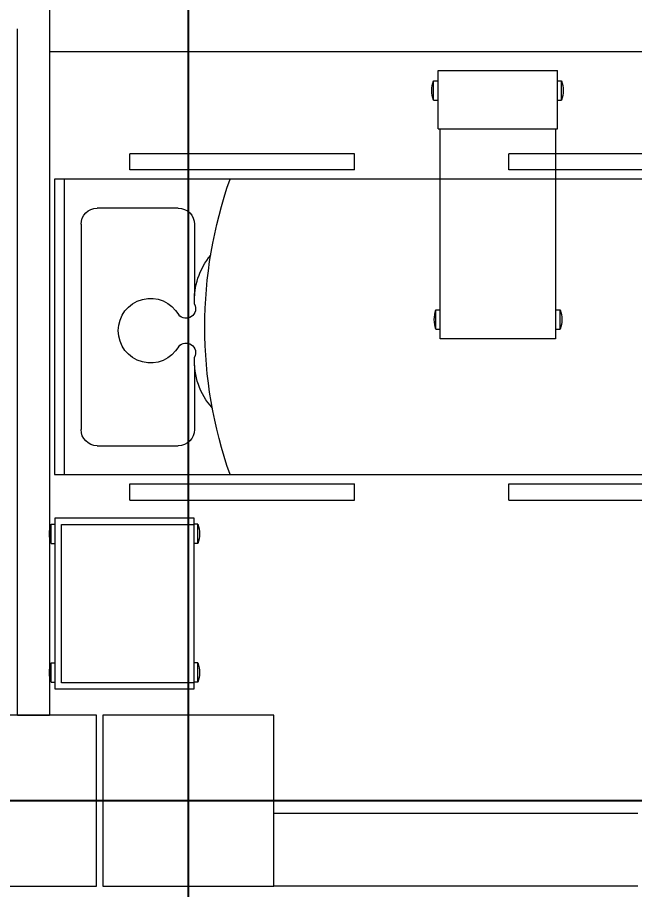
# Model space of a CAD drawing. Header units: metres. Extents: x -18745 to 220762, y -1579758 to -1356048.
# Drawn here: x 115034 to 116945, y -1441113 to -1438413 of the extents above; entities that cross this region are included whole.
import ezdxf
from ezdxf import colors
from ezdxf.entities.mleader import LeaderData, LeaderLine
from ezdxf.math import Vec2, Vec3

# ---------------------------------------------------------------- set-up
doc = ezdxf.new("R2010")
doc.units = ezdxf.units.M
doc.linetypes.add('DASHED2', pattern=[0.375, 0.25, -0.125])
doc.layers.get('0').update_dxf_attribs({"lineweight": 0})
for name, color, linetype, lineweight in [('A-100 - Copy$0$72_EGR_ROOM5_D2_WALL', 8, 'Continuous', 0), ('A-100 - Copy$0$Medical Equipment and Furniture', 8, 'Continuous', 0), ('A-100 - Copy$0$Medical Equipment and Furniture1', 8, 'Continuous', 5), ('A-100 - Copy$0$Structure', 8, 'Continuous', 9), ('A-100 - Copy$0$Walls', 8, 'Continuous', 0), ('E-GRND', 94, 'DASHED2', 40)]:
    doc.layers.add(name, color=color, linetype=linetype, lineweight=lineweight)
doc.layers.add('A-100 - Copy$0$axes', color=8, linetype='Continuous')
doc.styles.add('ROMANS', font='romans.shx', dxfattribs={"width": 0.85})

# ---------------------------------------------------------------- blocks, each defined once
blk = doc.blocks.new('A-100 - Copy$0$Hospital Bed')
at = {"layer": 'A-100 - Copy$0$Medical Equipment and Furniture1'}
for p, q in [((38.338, -101.6315, 0), (38.338, -101.6815, 0)), ((38.338, -101.6315, 0), (39.0347, -101.6315, 0)), ((39.0347, -101.6315, 0), (39.0347, -101.6815, 0)), ((39.5123, -101.6315, 0), (40.209, -101.6315, 0)), ((39.5123, -101.6315, 0), (39.5123, -101.6815, 0)), ((40.209, -101.6315, 0), (40.209, -101.6815, 0)), ((38.338, -101.6815, 0), (39.0347, -101.6815, 0)), ((39.5123, -101.6815, 0), (40.209, -101.6815, 0)), ((38.105, -102.6245, 0), (38.105, -101.7101, 0)), ((38.105, -101.7101, 0), (40.4164, -101.7101, 0)), ((38.135, -102.6245, 0), (38.135, -101.7101, 0)), ((40.3864, -101.7101, 0), (40.3864, -102.6245, 0)), ((40.4164, -101.7101, 0), (40.4164, -102.6245, 0)), ((38.2374, -101.7997, 0), (38.4887, -101.7997, 0)), ((38.1874, -102.485, 0), (38.1874, -101.8497, 0)), ((38.5387, -102.0476, 0), (38.5387, -101.8497, 0)), ((38.5387, -102.485, 0), (38.5387, -102.264, 0)), ((38.4887, -102.535, 0), (38.2374, -102.535, 0)), ((40.4164, -102.6245, 0), (38.105, -102.6245, 0)), ((38.338, -102.6532, 0), (38.338, -102.7032, 0)), ((39.0347, -102.6532, 0), (38.338, -102.6532, 0)), ((39.0347, -102.6532, 0), (39.0347, -102.7032, 0)), ((40.209, -102.6532, 0), (39.5123, -102.6532, 0)), ((39.5123, -102.6532, 0), (39.5123, -102.7032, 0)), ((40.209, -102.6532, 0), (40.209, -102.7032, 0)), ((39.0347, -102.7032, 0), (38.338, -102.7032, 0)), ((40.209, -102.7032, 0), (39.5123, -102.7032, 0))]:
    blk.add_line(p, q, dxfattribs=at)
at = {"layer": 'A-100 - Copy$0$Medical Equipment and Furniture1', "elevation": 0}
for points in [[(38.6489, -102.6245), (38.6489, -102.6245), (38.6489, -102.6245), (38.6489, -102.6245), (38.6489, -102.6245), (38.6489, -102.6245), (38.6489, -102.6245), (38.6489, -102.6245), (38.6489, -102.6245), (38.6489, -102.6245), (38.6489, -102.6245), (38.6489, -102.6245), (38.6489, -102.6245), (38.6489, -102.6245), (38.6489, -102.6245), (38.6489, -102.6245), (38.6489, -102.6245), (38.6489, -102.6245), (38.6489, -102.6245), (38.6489, -102.6245), (38.6489, -102.6245), (38.6489, -102.6245), (38.6489, -102.6245), (38.6489, -102.6245), (38.6489, -102.6245), (38.6489, -102.6245), (38.6489, -102.6245), (38.6489, -102.6245), (38.6489, -102.6245), (38.6489, -102.6245), (38.6489, -102.6245), (38.6489, -102.6245), (38.6489, -102.6245), (38.6489, -102.6245), (38.6489, -102.6245), (38.6489, -102.6245), (38.6489, -102.6245), (38.6489, -102.6245), (38.6489, -102.6245), (38.6489, -102.6245), (38.6489, -102.6245), (38.6489, -102.6245), (38.6489, -102.6245), (38.6489, -102.6245), (38.6489, -102.6245), (38.6489, -102.6245), (38.6489, -102.6245), (38.6489, -102.6245), (38.6489, -102.6245), (38.6489, -102.6245), (38.6489, -102.6245), (38.6489, -102.6245), (38.6489, -102.6245), (38.6489, -102.6245), (38.6489, -102.6245), (38.6489, -102.6245), (38.6489, -102.6245), (38.6489, -102.6245), (38.6489, -102.6245), (38.6489, -102.6245), (38.6489, -102.6245), (38.6489, -102.6245), (38.6489, -102.6245), (38.6489, -102.6245), (38.6489, -102.6245), (38.6489, -102.6245), (38.6489, -102.6245), (38.6489, -102.6245), (38.6489, -102.6245), (38.6489, -102.6245), (38.6489, -102.6245), (38.6489, -102.6245), (38.6489, -102.6245), (38.6489, -102.6245), (38.6489, -102.6245), (38.6489, -102.6245), (38.6489, -102.6245), (38.6489, -102.6245), (38.6489, -102.6245), (38.6489, -102.6245), (38.6489, -102.6245), (38.6489, -102.6245), (38.6489, -102.6245), (38.6489, -102.6245), (38.6489, -102.6245), (38.6489, -102.6245), (38.6489, -102.6245), (38.6489, -102.6245), (38.6489, -102.6245), (38.6489, -102.6245), (38.6489, -102.6245), (38.6489, -102.6245), (38.6489, -102.6245), (38.6489, -102.6245), (38.6489, -102.6245), (38.6489, -102.6245), (38.6489, -102.6245), (38.6489, -102.6245), (38.6489, -102.6245), (38.6489, -102.6245), (38.6489, -102.6245), (38.6489, -102.6245), (38.6489, -102.6245), (38.6489, -102.6245), (38.6489, -102.6245), (38.6489, -102.6245), (38.6489, -102.6245), (38.6489, -102.6245), (38.6489, -102.6245), (38.6489, -102.6245), (38.6489, -102.6245), (38.6489, -102.6245), (38.6489, -102.6245), (38.6489, -102.6245), (38.6489, -102.6245), (38.6489, -102.6245), (38.6489, -102.6245), (38.6489, -102.6245), (38.6489, -102.6245), (38.6489, -102.6245), (38.6489, -102.6245), (38.6489, -102.6245), (38.6489, -102.6245), (38.6489, -102.6245), (38.6489, -102.6245), (38.6489, -102.6245), (38.6489, -102.6245), (38.6489, -102.6245), (38.6489, -102.6245), (38.6489, -102.6245), (38.6489, -102.6245), (38.6489, -102.6245), (38.6489, -102.6245), (38.6489, -102.6245), (38.6489, -102.6245), (38.6489, -102.6245), (38.6489, -102.6245), (38.6489, -102.6245), (38.6489, -102.6245), (38.6489, -102.6245), (38.6489, -102.6245), (38.6489, -102.6245), (38.6489, -102.6245), (38.6489, -102.6245), (38.6489, -102.6245), (38.6489, -102.6245), (38.6489, -102.6245), (38.6489, -102.6245), (38.6489, -102.6245), (38.6489, -102.6245), (38.6489, -102.6245), (38.6489, -102.6245), (38.6489, -102.6245), (38.6489, -102.6245), (38.6489, -102.6245), (38.6489, -102.6245), (38.6489, -102.6245), (38.6489, -102.6245), (38.6489, -102.6245), (38.6489, -102.6245), (38.6489, -102.6245), (38.6489, -102.6245), (38.6489, -102.6245), (38.6489, -102.6245), (38.6489, -102.6245), (38.6489, -102.6245), (38.6489, -102.6245), (38.6489, -102.6245), (38.6489, -102.6245), (38.6489, -102.6245), (38.6489, -102.6245), (38.6489, -102.6245), (38.6489, -102.6245), (38.6489, -102.6245), (38.6489, -102.6245), (38.6489, -102.6245), (38.6489, -102.6245), (38.6489, -102.6245), (38.6489, -102.6245), (38.6489, -102.6245), (38.6489, -102.6245), (38.6489, -102.6245), (38.6489, -102.6245), (38.6489, -102.6245), (38.6489, -102.6245), (38.6489, -102.6245), (38.6489, -102.6245), (38.6489, -102.6245), (38.6489, -102.6245), (38.6489, -102.6245), (38.6489, -102.6245), (38.6489, -102.6245), (38.6489, -102.6245), (38.6489, -102.6245), (38.6489, -102.6245), (38.6489, -102.6245), (38.6489, -102.6245), (38.6489, -102.6245), (38.6489, -102.6245), (38.6489, -102.6245), (38.6489, -102.6245), (38.6489, -102.6245), (38.6489, -102.6245), (38.6489, -102.6245), (38.6489, -102.6245), (38.6489, -102.6245), (38.6489, -102.6245), (38.6489, -102.6245), (38.6489, -102.6245), (38.6489, -102.6245), (38.6489, -102.6245), (38.6489, -102.6245), (38.6489, -102.6245), (38.6489, -102.6245), (38.6489, -102.6245), (38.6489, -102.6245), (38.6489, -102.6245), (38.6489, -102.6245), (38.6489, -102.6245)], [(38.6489, -102.6245), (38.6489, -102.6245), (38.6489, -102.6245), (38.6489, -102.6245), (38.6489, -102.6245), (38.6489, -102.6245), (38.6489, -102.6245), (38.6489, -102.6245), (38.6489, -102.6245), (38.6489, -102.6245), (38.6489, -102.6245), (38.6489, -102.6245), (38.6489, -102.6245), (38.6489, -102.6245), (38.6489, -102.6245), (38.6489, -102.6245), (38.6489, -102.6245), (38.6489, -102.6245), (38.6489, -102.6245), (38.6489, -102.6245), (38.6489, -102.6245), (38.6489, -102.6245), (38.6489, -102.6245), (38.6489, -102.6245), (38.6489, -102.6245), (38.6489, -102.6245), (38.6489, -102.6245), (38.6489, -102.6245), (38.6489, -102.6245), (38.6489, -102.6245), (38.6489, -102.6245), (38.6489, -102.6245), (38.6489, -102.6245), (38.6489, -102.6245), (38.6489, -102.6245), (38.6489, -102.6245), (38.6489, -102.6245), (38.6489, -102.6245), (38.6489, -102.6245), (38.6489, -102.6245), (38.6489, -102.6245), (38.6489, -102.6245), (38.6489, -102.6245), (38.6489, -102.6245), (38.6489, -102.6245), (38.6489, -102.6245), (38.6489, -102.6245), (38.6489, -102.6245), (38.6489, -102.6245), (38.6489, -102.6245), (38.6489, -102.6245), (38.6489, -102.6245), (38.6489, -102.6245), (38.6489, -102.6245), (38.6489, -102.6245), (38.6489, -102.6245), (38.6489, -102.6245), (38.6489, -102.6245), (38.6489, -102.6245), (38.6489, -102.6245), (38.6489, -102.6245), (38.6489, -102.6245), (38.6489, -102.6245), (38.6489, -102.6245), (38.6489, -102.6245), (38.6489, -102.6245), (38.6489, -102.6245), (38.6489, -102.6245), (38.6489, -102.6245), (38.6489, -102.6245), (38.6489, -102.6245), (38.6489, -102.6245), (38.6489, -102.6245), (38.6489, -102.6245), (38.6489, -102.6245), (38.6489, -102.6245), (38.6489, -102.6245), (38.6489, -102.6245), (38.6489, -102.6245), (38.6489, -102.6245), (38.6489, -102.6245), (38.6489, -102.6245), (38.6489, -102.6245), (38.6489, -102.6245), (38.6489, -102.6245), (38.6489, -102.6245), (38.6489, -102.6245), (38.6489, -102.6245), (38.6489, -102.6245), (38.6489, -102.6245), (38.6489, -102.6245), (38.6489, -102.6245), (38.6489, -102.6245), (38.6489, -102.6245), (38.6489, -102.6245), (38.6489, -102.6245), (38.6489, -102.6245), (38.6489, -102.6245), (38.6489, -102.6245), (38.6489, -102.6245), (38.6489, -102.6245), (38.6489, -102.6245), (38.6489, -102.6245), (38.6489, -102.6245), (38.6489, -102.6245), (38.6489, -102.6245), (38.6489, -102.6245), (38.6489, -102.6245), (38.6489, -102.6245), (38.6489, -102.6245), (38.6489, -102.6245), (38.6489, -102.6245), (38.6489, -102.6245), (38.6489, -102.6245), (38.6489, -102.6245), (38.6489, -102.6245), (38.6489, -102.6245), (38.6489, -102.6245), (38.6489, -102.6245), (38.6489, -102.6245), (38.6489, -102.6245), (38.6489, -102.6245), (38.6489, -102.6245), (38.6489, -102.6245), (38.6489, -102.6245), (38.6489, -102.6245), (38.6489, -102.6245), (38.6489, -102.6245), (38.6489, -102.6245), (38.6489, -102.6245), (38.6489, -102.6245), (38.6489, -102.6245), (38.6489, -102.6245), (38.6489, -102.6245), (38.6489, -102.6245), (38.6489, -102.6245), (38.6489, -102.6245), (38.6489, -102.6245), (38.6489, -102.6245), (38.6489, -102.6245), (38.6489, -102.6245), (38.6489, -102.6245), (38.6489, -102.6245), (38.6489, -102.6245), (38.6489, -102.6245), (38.6489, -102.6245), (38.6489, -102.6245), (38.6489, -102.6245), (38.6489, -102.6245), (38.6489, -102.6245), (38.6489, -102.6245), (38.6489, -102.6245), (38.6489, -102.6245), (38.6489, -102.6245), (38.6489, -102.6245), (38.6489, -102.6245), (38.6489, -102.6245), (38.6489, -102.6245), (38.6489, -102.6245), (38.6489, -102.6245), (38.6489, -102.6245), (38.6489, -102.6245), (38.6489, -102.6245), (38.6489, -102.6245), (38.6489, -102.6245), (38.6489, -102.6245), (38.6489, -102.6245), (38.6489, -102.6245), (38.6489, -102.6245), (38.6489, -102.6245), (38.6489, -102.6245), (38.6489, -102.6245), (38.6489, -102.6245), (38.6489, -102.6245), (38.6489, -102.6245), (38.6489, -102.6245), (38.6489, -102.6245), (38.6489, -102.6245), (38.6489, -102.6245), (38.6489, -102.6245), (38.6489, -102.6245), (38.6489, -102.6245), (38.6489, -102.6245), (38.6489, -102.6245), (38.6489, -102.6245), (38.6489, -102.6245), (38.6489, -102.6245), (38.6489, -102.6245), (38.6489, -102.6245), (38.6489, -102.6245), (38.6489, -102.6245), (38.6489, -102.6245), (38.6489, -102.6245), (38.6489, -102.6245), (38.6489, -102.6245), (38.6489, -102.6245), (38.6489, -102.6245), (38.6489, -102.6245), (38.6489, -102.6245), (38.6489, -102.6245), (38.6489, -102.6245), (38.6489, -102.6245), (38.6489, -102.6245), (38.6489, -102.6245), (38.6489, -102.6245), (38.6489, -102.6245), (38.6489, -102.6245), (38.6489, -102.6245), (38.6489, -102.6245), (38.6489, -102.6245), (38.6489, -102.6245), (38.6489, -102.6245), (38.6489, -102.6245), (38.6489, -102.6245)], [(38.6489, -102.6245), (38.6489, -102.6245), (38.6489, -102.6245), (38.6489, -102.6245), (38.6489, -102.6245), (38.6489, -102.6245), (38.6489, -102.6245), (38.6489, -102.6245), (38.6489, -102.6245), (38.6489, -102.6245), (38.6489, -102.6245), (38.6489, -102.6245), (38.6489, -102.6245), (38.6489, -102.6245), (38.6489, -102.6245), (38.6489, -102.6245), (38.6489, -102.6245), (38.6489, -102.6245), (38.6489, -102.6245), (38.6489, -102.6245), (38.6489, -102.6245), (38.6489, -102.6245), (38.6489, -102.6245), (38.6489, -102.6245), (38.6489, -102.6245), (38.6489, -102.6245), (38.6489, -102.6245), (38.6489, -102.6245), (38.6489, -102.6245), (38.6489, -102.6245), (38.6489, -102.6245), (38.6489, -102.6245), (38.6489, -102.6245), (38.6489, -102.6245), (38.6489, -102.6245), (38.6489, -102.6245), (38.6489, -102.6245), (38.6489, -102.6245), (38.6489, -102.6245), (38.6489, -102.6245), (38.6489, -102.6245), (38.6489, -102.6245), (38.6489, -102.6245), (38.6489, -102.6245), (38.6489, -102.6245), (38.6489, -102.6245), (38.6489, -102.6245), (38.6489, -102.6245), (38.6489, -102.6245), (38.6489, -102.6245), (38.6489, -102.6245), (38.6489, -102.6245), (38.6489, -102.6245), (38.6489, -102.6245), (38.6489, -102.6245), (38.6489, -102.6245), (38.6489, -102.6245), (38.6489, -102.6245), (38.6489, -102.6245), (38.6489, -102.6245), (38.6489, -102.6245), (38.6489, -102.6245), (38.6489, -102.6245), (38.6489, -102.6245), (38.6489, -102.6245), (38.6489, -102.6245), (38.6489, -102.6245), (38.6489, -102.6245), (38.6489, -102.6245), (38.6489, -102.6245), (38.6489, -102.6245), (38.6489, -102.6245), (38.6489, -102.6245), (38.6489, -102.6245), (38.6489, -102.6245), (38.6489, -102.6245), (38.6489, -102.6245), (38.6489, -102.6245), (38.6489, -102.6245), (38.6489, -102.6245), (38.6489, -102.6245), (38.6489, -102.6245), (38.6489, -102.6245), (38.6489, -102.6245), (38.6489, -102.6245), (38.6489, -102.6245), (38.6489, -102.6245), (38.6489, -102.6245), (38.6489, -102.6245), (38.6489, -102.6245), (38.6489, -102.6245), (38.6489, -102.6245), (38.6489, -102.6245), (38.6489, -102.6245), (38.6489, -102.6245), (38.6489, -102.6245), (38.6489, -102.6245), (38.6489, -102.6245), (38.6489, -102.6245), (38.6489, -102.6245), (38.6489, -102.6245), (38.6489, -102.6245), (38.6489, -102.6245), (38.6489, -102.6245), (38.6489, -102.6245), (38.6489, -102.6245), (38.6489, -102.6245), (38.6489, -102.6245), (38.6489, -102.6245), (38.6489, -102.6245), (38.6489, -102.6245), (38.6489, -102.6245), (38.6489, -102.6245), (38.6489, -102.6245), (38.6489, -102.6245), (38.6489, -102.6245), (38.6489, -102.6245), (38.6489, -102.6245), (38.6489, -102.6245), (38.6489, -102.6245), (38.6489, -102.6245), (38.6489, -102.6245), (38.6489, -102.6245), (38.6489, -102.6245), (38.6489, -102.6245), (38.6489, -102.6245), (38.6489, -102.6245), (38.6489, -102.6245), (38.6489, -102.6245), (38.6489, -102.6245), (38.6489, -102.6245), (38.6489, -102.6245), (38.6489, -102.6245), (38.6489, -102.6245), (38.6489, -102.6245), (38.6489, -102.6245), (38.6489, -102.6245), (38.6489, -102.6245), (38.6489, -102.6245), (38.6489, -102.6245), (38.6489, -102.6245), (38.6489, -102.6245), (38.6489, -102.6245), (38.6489, -102.6245), (38.6489, -102.6245), (38.6489, -102.6245), (38.6489, -102.6245), (38.6489, -102.6245), (38.6489, -102.6245), (38.6489, -102.6245), (38.6489, -102.6245), (38.6489, -102.6245), (38.6489, -102.6245), (38.6489, -102.6245), (38.6489, -102.6245), (38.6489, -102.6245), (38.6489, -102.6245), (38.6489, -102.6245), (38.6489, -102.6245), (38.6489, -102.6245), (38.6489, -102.6245), (38.6489, -102.6245), (38.6489, -102.6245), (38.6489, -102.6245), (38.6489, -102.6245), (38.6489, -102.6245), (38.6489, -102.6245), (38.6489, -102.6245), (38.6489, -102.6245), (38.6489, -102.6245), (38.6489, -102.6245), (38.6489, -102.6245), (38.6489, -102.6245), (38.6489, -102.6245), (38.6489, -102.6245), (38.6489, -102.6245), (38.6489, -102.6245), (38.6489, -102.6245), (38.6489, -102.6245), (38.6489, -102.6245), (38.6489, -102.6245), (38.6489, -102.6245), (38.6489, -102.6245), (38.6489, -102.6245), (38.6489, -102.6245), (38.6489, -102.6245), (38.6489, -102.6245), (38.6489, -102.6245), (38.6489, -102.6245), (38.6489, -102.6245), (38.6489, -102.6245), (38.6489, -102.6245), (38.6489, -102.6245), (38.6489, -102.6245), (38.6489, -102.6245), (38.6489, -102.6245), (38.6489, -102.6245), (38.6489, -102.6245), (38.6489, -102.6245), (38.6489, -102.6245), (38.6489, -102.6245), (38.6489, -102.6245), (38.6489, -102.6245), (38.6489, -102.6245), (38.6489, -102.6245), (38.6489, -102.6245), (38.6489, -102.6245), (38.6489, -102.6245), (38.6489, -102.6245), (38.6489, -102.6245), (38.6489, -102.6245), (38.6489, -102.6245), (38.6489, -102.6245), (38.6489, -102.6245), (38.6489, -102.6245), (38.6489, -102.6245), (38.6489, -102.6245), (38.6489, -102.6245), (38.6489, -102.6245), (38.6489, -102.6245), (38.6489, -102.6245), (38.6489, -102.6245), (38.6489, -102.6245), (38.6489, -102.6245), (38.6489, -102.6245), (38.6489, -102.6245), (38.6489, -102.6245), (38.6489, -102.6245), (38.6489, -102.6245), (38.6489, -102.6245), (38.6489, -102.6245), (38.6489, -102.6245), (38.6489, -102.6245), (38.6489, -102.6245), (38.6489, -102.6245), (38.6489, -102.6245), (38.6489, -102.6245), (38.6489, -102.6245), (38.6489, -102.6245), (38.6489, -102.6245), (38.6489, -102.6245), (38.6489, -102.6245), (38.6489, -102.6245), (38.6489, -102.6245), (38.6489, -102.6245), (38.6489, -102.6245), (38.6489, -102.6245), (38.6489, -102.6245), (38.6489, -102.6245), (38.6489, -102.6245), (38.6489, -102.6245), (38.6489, -102.6245), (38.6489, -102.6245), (38.6489, -102.6245), (38.6489, -102.6245), (38.6489, -102.6245), (38.6489, -102.6245), (38.6489, -102.6245), (38.6489, -102.6245), (38.6489, -102.6245), (38.6489, -102.6245), (38.6489, -102.6245), (38.6489, -102.6245), (38.6489, -102.6245), (38.6489, -102.6245), (38.6489, -102.6245), (38.6489, -102.6245), (38.6489, -102.6245), (38.6489, -102.6245), (38.6489, -102.6245), (38.6489, -102.6245), (38.6489, -102.6245), (38.6489, -102.6245), (38.6489, -102.6245), (38.6489, -102.6245), (38.6489, -102.6245), (38.6489, -102.6245)]]:
    blk.add_lwpolyline(points, close=True, dxfattribs=at)
for points in [[(38.6489, -102.6245), (38.6489, -102.6245), (38.6489, -102.6245), (38.6489, -102.6245), (38.6489, -102.6245), (38.6489, -102.6245), (38.6489, -102.6245), (38.6489, -102.6245)], [(38.6489, -102.6245), (38.6489, -102.6245), (38.6489, -102.6245), (38.6489, -102.6245), (38.6489, -102.6245), (38.6489, -102.6245), (38.6489, -102.6245), (38.6489, -102.6245), (38.6489, -102.6245), (38.6489, -102.6245), (38.6489, -102.6245), (38.6489, -102.6245), (38.6489, -102.6245), (38.6489, -102.6245), (38.6489, -102.6245), (38.6489, -102.6245), (38.6489, -102.6245), (38.6489, -102.6245), (38.6489, -102.6245), (38.6489, -102.6245), (38.6489, -102.6245), (38.6489, -102.6245), (38.6489, -102.6245), (38.6489, -102.6245), (38.6489, -102.6245), (38.6489, -102.6245), (38.6489, -102.6245), (38.6489, -102.6245), (38.6489, -102.6245), (38.6489, -102.6245), (38.6489, -102.6245), (38.6489, -102.6245), (38.6489, -102.6245), (38.6489, -102.6245), (38.6489, -102.6245), (38.6489, -102.6245), (38.6489, -102.6245), (38.6489, -102.6245), (38.6489, -102.6245), (38.6489, -102.6245), (38.6489, -102.6245), (38.6489, -102.6245), (38.6489, -102.6245), (38.6489, -102.6245), (38.6489, -102.6245), (38.6489, -102.6245), (38.6489, -102.6245), (38.6489, -102.6245), (38.6489, -102.6245), (38.6489, -102.6245), (38.6489, -102.6245), (38.6489, -102.6245), (38.6489, -102.6245), (38.6489, -102.6245), (38.6489, -102.6245), (38.6489, -102.6245), (38.6489, -102.6245), (38.6489, -102.6245), (38.6489, -102.6245), (38.6489, -102.6245), (38.6489, -102.6245), (38.6489, -102.6245), (38.6489, -102.6245), (38.6489, -102.6245), (38.6489, -102.6245), (38.6489, -102.6245), (38.6489, -102.6245), (38.6489, -102.6245), (38.6489, -102.6245), (38.6489, -102.6245), (38.6489, -102.6245), (38.6489, -102.6245), (38.6489, -102.6245), (38.6489, -102.6245), (38.6489, -102.6245), (38.6489, -102.6245), (38.6489, -102.6245), (38.6489, -102.6245), (38.6489, -102.6245), (38.6489, -102.6245), (38.6489, -102.6245), (38.6489, -102.6245), (38.6489, -102.6245), (38.6489, -102.6245), (38.6489, -102.6245), (38.6489, -102.6245), (38.6489, -102.6245), (38.6489, -102.6245), (38.6489, -102.6245), (38.6489, -102.6245), (38.6489, -102.6245), (38.6489, -102.6245), (38.6489, -102.6245), (38.6489, -102.6245), (38.6489, -102.6245), (38.6489, -102.6245), (38.6489, -102.6245), (38.6489, -102.6245), (38.6489, -102.6245), (38.6489, -102.6245), (38.6489, -102.6245), (38.6489, -102.6245), (38.6489, -102.6245), (38.6489, -102.6245), (38.6489, -102.6245), (38.6489, -102.6245), (38.6489, -102.6245), (38.6489, -102.6245), (38.6489, -102.6245), (38.6489, -102.6245), (38.6489, -102.6245)], [(38.6489, -102.6245), (38.6489, -102.6245), (38.6489, -102.6245), (38.6489, -102.6245), (38.6489, -102.6245), (38.6489, -102.6245), (38.6489, -102.6245), (38.6489, -102.6245), (38.6489, -102.6245), (38.6489, -102.6245), (38.6489, -102.6245), (38.6489, -102.6245), (38.6489, -102.6245), (38.6489, -102.6245), (38.6489, -102.6245), (38.6489, -102.6245), (38.6489, -102.6245)], [(38.6489, -102.6245), (38.6489, -102.6245), (38.6489, -102.6245), (38.6489, -102.6245), (38.6489, -102.6245), (38.6489, -102.6245), (38.6489, -102.6245)], [(38.6489, -102.6245), (38.6489, -102.6245), (38.6489, -102.6245), (38.6489, -102.6245), (38.6489, -102.6245), (38.6489, -102.6245), (38.6489, -102.6245), (38.6489, -102.6245), (38.6489, -102.6245), (38.6489, -102.6245), (38.6489, -102.6245), (38.6489, -102.6245)], [(38.6489, -102.6245), (38.6489, -102.6245), (38.6489, -102.6245), (38.6489, -102.6245), (38.6489, -102.6245), (38.6489, -102.6245), (38.6489, -102.6245), (38.6489, -102.6245), (38.6489, -102.6245), (38.6489, -102.6245), (38.6489, -102.6245), (38.6489, -102.6245), (38.6489, -102.6245), (38.6489, -102.6245), (38.6489, -102.6245), (38.6489, -102.6245), (38.6489, -102.6245), (38.6489, -102.6245), (38.6489, -102.6245), (38.6489, -102.6245), (38.6489, -102.6245), (38.6489, -102.6245), (38.6489, -102.6245), (38.6489, -102.6245), (38.6489, -102.6245), (38.6489, -102.6245), (38.6489, -102.6245), (38.6489, -102.6245), (38.6489, -102.6245), (38.6489, -102.6245), (38.6489, -102.6245), (38.6489, -102.6245), (38.6489, -102.6245), (38.6489, -102.6245), (38.6489, -102.6245), (38.6489, -102.6245), (38.6489, -102.6245), (38.6489, -102.6245), (38.6489, -102.6245), (38.6489, -102.6245), (38.6489, -102.6245), (38.6489, -102.6245), (38.6489, -102.6245), (38.6489, -102.6245), (38.6489, -102.6245), (38.6489, -102.6245), (38.6489, -102.6245), (38.6489, -102.6245), (38.6489, -102.6245), (38.6489, -102.6245), (38.6489, -102.6245), (38.6489, -102.6245), (38.6489, -102.6245), (38.6489, -102.6245), (38.6489, -102.6245), (38.6489, -102.6245), (38.6489, -102.6245), (38.6489, -102.6245), (38.6489, -102.6245), (38.6489, -102.6245), (38.6489, -102.6245), (38.6489, -102.6245), (38.6489, -102.6245), (38.6489, -102.6245), (38.6489, -102.6245), (38.6489, -102.6245), (38.6489, -102.6245), (38.6489, -102.6245), (38.6489, -102.6245), (38.6489, -102.6245), (38.6489, -102.6245), (38.6489, -102.6245), (38.6489, -102.6245), (38.6489, -102.6245), (38.6489, -102.6245), (38.6489, -102.6245), (38.6489, -102.6245), (38.6489, -102.6245), (38.6489, -102.6245), (38.6489, -102.6245), (38.6489, -102.6245), (38.6489, -102.6245), (38.6489, -102.6245), (38.6489, -102.6245), (38.6489, -102.6245), (38.6489, -102.6245), (38.6489, -102.6245), (38.6489, -102.6245), (38.6489, -102.6245)], [(38.6489, -102.6245), (38.6489, -102.6245), (38.6489, -102.6245), (38.6489, -102.6245), (38.6489, -102.6245), (38.6489, -102.6245), (38.6489, -102.6245), (38.6489, -102.6245), (38.6489, -102.6245), (38.6489, -102.6245), (38.6489, -102.6245), (38.6489, -102.6245), (38.6489, -102.6245), (38.6489, -102.6245), (38.6489, -102.6245), (38.6489, -102.6245), (38.6489, -102.6245), (38.6489, -102.6245), (38.6489, -102.6245), (38.6489, -102.6245), (38.6489, -102.6245), (38.6489, -102.6245), (38.6489, -102.6245), (38.6489, -102.6245), (38.6489, -102.6245), (38.6489, -102.6245), (38.6489, -102.6245), (38.6489, -102.6245), (38.6489, -102.6245), (38.6489, -102.6245), (38.6489, -102.6245), (38.6489, -102.6245), (38.6489, -102.6245), (38.6489, -102.6245), (38.6489, -102.6245), (38.6489, -102.6245), (38.6489, -102.6245), (38.6489, -102.6245), (38.6489, -102.6245), (38.6489, -102.6245), (38.6489, -102.6245), (38.6489, -102.6245), (38.6489, -102.6245), (38.6489, -102.6245), (38.6489, -102.6245), (38.6489, -102.6245), (38.6489, -102.6245), (38.6489, -102.6245), (38.6489, -102.6245), (38.6489, -102.6245), (38.6489, -102.6245), (38.6489, -102.6245), (38.6489, -102.6245), (38.6489, -102.6245)], [(38.6489, -102.6245), (38.6489, -102.6245), (38.6489, -102.6245), (38.6489, -102.6245), (38.6489, -102.6245), (38.6489, -102.6245), (38.6489, -102.6245), (38.6489, -102.6245), (38.6489, -102.6245), (38.6489, -102.6245)], [(38.6489, -102.6245), (38.6489, -102.6245), (38.6489, -102.6245), (38.6489, -102.6245), (38.6489, -102.6245), (38.6489, -102.6245), (38.6489, -102.6245), (38.6489, -102.6245), (38.6489, -102.6245), (38.6489, -102.6245)], [(38.6489, -102.6245), (38.6489, -102.6245), (38.6489, -102.6245), (38.6489, -102.6245), (38.6489, -102.6245), (38.6489, -102.6245), (38.6489, -102.6245), (38.6489, -102.6245), (38.6489, -102.6245), (38.6489, -102.6245), (38.6489, -102.6245), (38.6489, -102.6245), (38.6489, -102.6245), (38.6489, -102.6245), (38.6489, -102.6245)], [(38.6489, -102.6245), (38.6489, -102.6245), (38.6489, -102.6245), (38.6489, -102.6245), (38.6489, -102.6245), (38.6489, -102.6245), (38.6489, -102.6245), (38.6489, -102.6245), (38.6489, -102.6245), (38.6489, -102.6245)], [(38.6489, -102.6245), (38.6489, -102.6245), (38.6489, -102.6245), (38.6489, -102.6245), (38.6489, -102.6245), (38.6489, -102.6245), (38.6489, -102.6245)], [(38.6489, -102.6245), (38.6489, -102.6245), (38.6489, -102.6245), (38.6489, -102.6245), (38.6489, -102.6245), (38.6489, -102.6245), (38.6489, -102.6245), (38.6489, -102.6245), (38.6489, -102.6245), (38.6489, -102.6245)], [(38.6489, -102.6245), (38.6489, -102.6245), (38.6489, -102.6245), (38.6489, -102.6245), (38.6489, -102.6245), (38.6489, -102.6245), (38.6489, -102.6245), (38.6489, -102.6245), (38.6489, -102.6245), (38.6489, -102.6245), (38.6489, -102.6245), (38.6489, -102.6245), (38.6489, -102.6245), (38.6489, -102.6245), (38.6489, -102.6245), (38.6489, -102.6245), (38.6489, -102.6245), (38.6489, -102.6245)], [(38.6489, -102.6245), (38.6489, -102.6245), (38.6489, -102.6245), (38.6489, -102.6245), (38.6489, -102.6245), (38.6489, -102.6245), (38.6489, -102.6245), (38.6489, -102.6245), (38.6489, -102.6245)]]:
    blk.add_lwpolyline(points, dxfattribs=at)
at = {"layer": 'A-100 - Copy$0$Medical Equipment and Furniture1'}
for centre, radius, start, end in [((39.9488, -102.1673, 0), 1.378, 160.6222, 199.3778), ((38.2374, -101.8497, 0), 0.05, 90, 180), ((38.4887, -101.8497, 0), 0.05, 0, 90), ((38.7578, -102.0625, 0), 0.2195, 138.2973, 182.816), ((38.4026, -102.1558, 0), 0.1, 29.3037, 330.6963), ((38.5126, -102.0878, 0), 0.0297, 220.0437, 29.1003), ((38.5126, -102.2238, 0), 0.0297, 330.8997, 139.9563), ((38.7578, -102.2491, 0), 0.2195, 177.184, 219.6878), ((38.2374, -102.485, 0), 0.05, 180, 270), ((38.4887, -102.485, 0), 0.05, 270, 0)]:
    blk.add_arc(centre, radius, start, end, dxfattribs=at)
blk = doc.blocks.new('A-100 - Copy$0$HF13963-P')
at = {"layer": 'A-100 - Copy$0$Medical Equipment and Furniture1'}
for p, q in [((0.0915, 0.1995), (0.0315, 0.1995)), ((0.0315, 0.1995), (0.0315, 0.185)), ((0.0915, 0.1995), (0.0915, 0.185)), ((0.8007, 0.1919), (0.7407, 0.1919)), ((0.7407, 0.1919), (0.7407, 0.1788)), ((0.8007, 0.1919), (0.8007, 0.1788)), ((0.18, 0.185), (0, 0.185)), ((0, 0.185), (0, -0.185)), ((0.18, 0.185), (0.18, -0.185)), ((0.83, 0.1788), (0.18, 0.1788)), ((0.83, -0.1788), (0.83, 0.1788)), ((0.18, -0.185), (0, -0.185)), ((0.0315, -0.185), (0.0315, -0.1971)), ((0.0915, -0.185), (0.0915, -0.1971)), ((0.18, -0.1788), (0.83, -0.1788)), ((0.7407, -0.1788), (0.7407, -0.1933)), ((0.8007, -0.1788), (0.8007, -0.1933)), ((0.0915, -0.1971), (0.0315, -0.1971)), ((0.8007, -0.1933), (0.7407, -0.1933))]:
    blk.add_line(p, q, dxfattribs=at)
for centre, start, end in [((0.0615, 0.112), 71.0754, 108.9246), ((0.7707, 0.1044), 71.0754, 108.9246), ((0.0615, -0.1096), 251.0754, 288.9246), ((0.7707, -0.1058), 251.0754, 288.9246)]:
    blk.add_arc(centre, 0.0925, start, end, dxfattribs=at)
blk = doc.blocks.new('A-100 - Copy$0$HF10531-P')
at = {"layer": 'A-100 - Copy$0$Medical Equipment and Furniture1'}
for p, q in [((0.0791, 0.4424), (0.0191, 0.4424)), ((0.0191, 0.4424), (0.0191, 0.43)), ((0.0791, 0.4424), (0.0791, 0.43)), ((0.5086, 0.4424), (0.4486, 0.4424)), ((0.4486, 0.4424), (0.4486, 0.43)), ((0.5086, 0.4424), (0.5086, 0.43)), ((0.53, 0.43), (0, 0.43)), ((0, 0.43), (0, 0)), ((0.51, 0.41), (0.02, 0.41)), ((0.02, 0.41), (0.02, 0)), ((0.51, 0), (0.51, 0.41)), ((0.53, 0), (0.53, 0.43)), ((0, 0), (0.53, 0)), ((0.0191, -0.0124), (0.0191, 0)), ((0.0791, -0.0124), (0.0791, 0)), ((0.4486, -0.0124), (0.4486, 0)), ((0.5086, -0.0124), (0.5086, 0)), ((0.0791, -0.0124), (0.0191, -0.0124)), ((0.5086, -0.0124), (0.4486, -0.0124))]:
    blk.add_line(p, q, dxfattribs=at)
for points in [[(0.02, 0.41), (0.02, 0.41), (0.02, 0.41), (0.02, 0.41), (0.02, 0.41), (0.02, 0.41), (0.02, 0.41), (0.02, 0.41), (0.02, 0.41), (0.02, 0.41), (0.02, 0.41), (0.02, 0.41), (0.02, 0.41), (0.02, 0.41), (0.02, 0.41), (0.02, 0.41), (0.02, 0.41), (0.02, 0.41), (0.02, 0.41), (0.02, 0.41), (0.02, 0.41), (0.02, 0.41), (0.02, 0.41), (0.02, 0.41), (0.02, 0.41), (0.02, 0.41), (0.02, 0.41), (0.02, 0.41), (0.02, 0.41), (0.02, 0.41), (0.02, 0.41), (0.02, 0.41), (0.02, 0.41), (0.02, 0.41), (0.02, 0.41), (0.02, 0.41), (0.02, 0.41), (0.02, 0.41), (0.02, 0.41), (0.02, 0.41), (0.02, 0.41), (0.02, 0.41), (0.02, 0.41), (0.02, 0.41), (0.02, 0.41), (0.02, 0.41), (0.02, 0.41), (0.02, 0.41), (0.02, 0.41), (0.02, 0.41), (0.02, 0.41), (0.02, 0.41), (0.02, 0.41), (0.02, 0.41), (0.02, 0.41), (0.02, 0.41), (0.02, 0.41), (0.02, 0.41), (0.02, 0.41), (0.02, 0.41), (0.02, 0.41), (0.02, 0.41), (0.02, 0.41), (0.02, 0.41), (0.02, 0.41), (0.02, 0.41), (0.02, 0.41), (0.02, 0.41), (0.02, 0.41), (0.02, 0.41), (0.02, 0.41), (0.02, 0.41), (0.02, 0.41), (0.02, 0.41), (0.02, 0.41), (0.02, 0.41), (0.02, 0.41), (0.02, 0.41), (0.02, 0.41), (0.02, 0.41), (0.02, 0.41), (0.02, 0.41), (0.02, 0.41), (0.02, 0.41), (0.02, 0.41), (0.02, 0.41), (0.02, 0.41), (0.02, 0.41), (0.02, 0.41), (0.02, 0.41), (0.02, 0.41), (0.02, 0.41), (0.02, 0.41), (0.02, 0.41), (0.02, 0.41), (0.02, 0.41), (0.02, 0.41), (0.02, 0.41), (0.02, 0.41), (0.02, 0.41), (0.02, 0.41), (0.02, 0.41), (0.02, 0.41), (0.02, 0.41), (0.02, 0.41), (0.02, 0.41), (0.02, 0.41), (0.02, 0.41), (0.02, 0.41), (0.02, 0.41), (0.02, 0.41), (0.02, 0.41), (0.02, 0.41), (0.02, 0.41), (0.02, 0.41), (0.02, 0.41), (0.02, 0.41), (0.02, 0.41), (0.02, 0.41), (0.02, 0.41), (0.02, 0.41), (0.02, 0.41), (0.02, 0.41), (0.02, 0.41), (0.02, 0.41), (0.02, 0.41), (0.02, 0.41), (0.02, 0.41), (0.02, 0.41), (0.02, 0.41), (0.02, 0.41), (0.02, 0.41), (0.02, 0.41), (0.02, 0.41), (0.02, 0.41), (0.02, 0.41), (0.02, 0.41), (0.02, 0.41), (0.02, 0.41), (0.02, 0.41), (0.02, 0.41), (0.02, 0.41), (0.02, 0.41), (0.02, 0.41), (0.02, 0.41), (0.02, 0.41), (0.02, 0.41), (0.02, 0.41), (0.02, 0.41), (0.02, 0.41), (0.02, 0.41), (0.02, 0.41), (0.02, 0.41), (0.02, 0.41), (0.02, 0.41), (0.02, 0.41), (0.02, 0.41), (0.02, 0.41), (0.02, 0.41), (0.02, 0.41), (0.02, 0.41), (0.02, 0.41), (0.02, 0.41), (0.02, 0.41), (0.02, 0.41), (0.02, 0.41), (0.02, 0.41), (0.02, 0.41), (0.02, 0.41), (0.02, 0.41), (0.02, 0.41), (0.02, 0.41), (0.02, 0.41), (0.02, 0.41), (0.02, 0.41), (0.02, 0.41), (0.02, 0.41), (0.02, 0.41), (0.02, 0.41), (0.02, 0.41), (0.02, 0.41), (0.02, 0.41), (0.02, 0.41), (0.02, 0.41), (0.02, 0.41), (0.02, 0.41), (0.02, 0.41), (0.02, 0.41), (0.02, 0.41), (0.02, 0.41), (0.02, 0.41), (0.02, 0.41), (0.02, 0.41), (0.02, 0.41), (0.02, 0.41), (0.02, 0.41), (0.02, 0.41), (0.02, 0.41), (0.02, 0.41), (0.02, 0.41), (0.02, 0.41), (0.02, 0.41), (0.02, 0.41), (0.02, 0.41), (0.02, 0.41), (0.02, 0.41), (0.02, 0.41), (0.02, 0.41), (0.02, 0.41), (0.02, 0.41), (0.02, 0.41), (0.02, 0.41), (0.02, 0.41), (0.02, 0.41), (0.02, 0.41), (0.02, 0.41), (0.02, 0.41), (0.02, 0.41), (0.02, 0.41)], [(0.02, 0.41), (0.02, 0.41), (0.02, 0.41), (0.02, 0.41), (0.02, 0.41), (0.02, 0.41), (0.02, 0.41), (0.02, 0.41), (0.02, 0.41), (0.02, 0.41), (0.02, 0.41), (0.02, 0.41), (0.02, 0.41), (0.02, 0.41), (0.02, 0.41), (0.02, 0.41), (0.02, 0.41), (0.02, 0.41), (0.02, 0.41), (0.02, 0.41), (0.02, 0.41), (0.02, 0.41), (0.02, 0.41), (0.02, 0.41), (0.02, 0.41), (0.02, 0.41), (0.02, 0.41), (0.02, 0.41), (0.02, 0.41), (0.02, 0.41), (0.02, 0.41), (0.02, 0.41), (0.02, 0.41), (0.02, 0.41), (0.02, 0.41), (0.02, 0.41), (0.02, 0.41), (0.02, 0.41), (0.02, 0.41), (0.02, 0.41), (0.02, 0.41), (0.02, 0.41), (0.02, 0.41), (0.02, 0.41), (0.02, 0.41), (0.02, 0.41), (0.02, 0.41), (0.02, 0.41), (0.02, 0.41), (0.02, 0.41), (0.02, 0.41), (0.02, 0.41), (0.02, 0.41), (0.02, 0.41), (0.02, 0.41), (0.02, 0.41), (0.02, 0.41), (0.02, 0.41), (0.02, 0.41), (0.02, 0.41), (0.02, 0.41), (0.02, 0.41), (0.02, 0.41), (0.02, 0.41), (0.02, 0.41), (0.02, 0.41), (0.02, 0.41), (0.02, 0.41), (0.02, 0.41), (0.02, 0.41), (0.02, 0.41), (0.02, 0.41), (0.02, 0.41), (0.02, 0.41), (0.02, 0.41), (0.02, 0.41), (0.02, 0.41), (0.02, 0.41), (0.02, 0.41), (0.02, 0.41), (0.02, 0.41), (0.02, 0.41), (0.02, 0.41), (0.02, 0.41), (0.02, 0.41), (0.02, 0.41), (0.02, 0.41), (0.02, 0.41), (0.02, 0.41), (0.02, 0.41), (0.02, 0.41), (0.02, 0.41), (0.02, 0.41), (0.02, 0.41), (0.02, 0.41), (0.02, 0.41), (0.02, 0.41), (0.02, 0.41), (0.02, 0.41), (0.02, 0.41), (0.02, 0.41), (0.02, 0.41), (0.02, 0.41), (0.02, 0.41), (0.02, 0.41), (0.02, 0.41), (0.02, 0.41), (0.02, 0.41), (0.02, 0.41), (0.02, 0.41), (0.02, 0.41), (0.02, 0.41), (0.02, 0.41), (0.02, 0.41), (0.02, 0.41), (0.02, 0.41), (0.02, 0.41), (0.02, 0.41), (0.02, 0.41), (0.02, 0.41), (0.02, 0.41), (0.02, 0.41), (0.02, 0.41), (0.02, 0.41), (0.02, 0.41), (0.02, 0.41), (0.02, 0.41), (0.02, 0.41), (0.02, 0.41), (0.02, 0.41), (0.02, 0.41), (0.02, 0.41), (0.02, 0.41), (0.02, 0.41), (0.02, 0.41), (0.02, 0.41), (0.02, 0.41), (0.02, 0.41), (0.02, 0.41), (0.02, 0.41), (0.02, 0.41), (0.02, 0.41), (0.02, 0.41), (0.02, 0.41), (0.02, 0.41), (0.02, 0.41), (0.02, 0.41), (0.02, 0.41), (0.02, 0.41), (0.02, 0.41), (0.02, 0.41), (0.02, 0.41), (0.02, 0.41), (0.02, 0.41), (0.02, 0.41), (0.02, 0.41), (0.02, 0.41), (0.02, 0.41), (0.02, 0.41), (0.02, 0.41), (0.02, 0.41), (0.02, 0.41), (0.02, 0.41), (0.02, 0.41), (0.02, 0.41), (0.02, 0.41), (0.02, 0.41), (0.02, 0.41), (0.02, 0.41), (0.02, 0.41), (0.02, 0.41), (0.02, 0.41), (0.02, 0.41), (0.02, 0.41), (0.02, 0.41), (0.02, 0.41), (0.02, 0.41), (0.02, 0.41), (0.02, 0.41), (0.02, 0.41), (0.02, 0.41), (0.02, 0.41), (0.02, 0.41), (0.02, 0.41), (0.02, 0.41), (0.02, 0.41), (0.02, 0.41), (0.02, 0.41), (0.02, 0.41), (0.02, 0.41), (0.02, 0.41), (0.02, 0.41), (0.02, 0.41), (0.02, 0.41), (0.02, 0.41), (0.02, 0.41), (0.02, 0.41), (0.02, 0.41), (0.02, 0.41), (0.02, 0.41), (0.02, 0.41), (0.02, 0.41), (0.02, 0.41), (0.02, 0.41), (0.02, 0.41), (0.02, 0.41), (0.02, 0.41), (0.02, 0.41), (0.02, 0.41), (0.02, 0.41), (0.02, 0.41), (0.02, 0.41), (0.02, 0.41), (0.02, 0.41)], [(0.02, 0.41), (0.02, 0.41), (0.02, 0.41), (0.02, 0.41), (0.02, 0.41), (0.02, 0.41), (0.02, 0.41), (0.02, 0.41), (0.02, 0.41), (0.02, 0.41), (0.02, 0.41), (0.02, 0.41), (0.02, 0.41), (0.02, 0.41), (0.02, 0.41), (0.02, 0.41), (0.02, 0.41), (0.02, 0.41), (0.02, 0.41), (0.02, 0.41), (0.02, 0.41), (0.02, 0.41), (0.02, 0.41), (0.02, 0.41), (0.02, 0.41), (0.02, 0.41), (0.02, 0.41), (0.02, 0.41), (0.02, 0.41), (0.02, 0.41), (0.02, 0.41), (0.02, 0.41), (0.02, 0.41), (0.02, 0.41), (0.02, 0.41), (0.02, 0.41), (0.02, 0.41), (0.02, 0.41), (0.02, 0.41), (0.02, 0.41), (0.02, 0.41), (0.02, 0.41), (0.02, 0.41), (0.02, 0.41), (0.02, 0.41), (0.02, 0.41), (0.02, 0.41), (0.02, 0.41), (0.02, 0.41), (0.02, 0.41), (0.02, 0.41), (0.02, 0.41), (0.02, 0.41), (0.02, 0.41), (0.02, 0.41), (0.02, 0.41), (0.02, 0.41), (0.02, 0.41), (0.02, 0.41), (0.02, 0.41), (0.02, 0.41), (0.02, 0.41), (0.02, 0.41), (0.02, 0.41), (0.02, 0.41), (0.02, 0.41), (0.02, 0.41), (0.02, 0.41), (0.02, 0.41), (0.02, 0.41), (0.02, 0.41), (0.02, 0.41), (0.02, 0.41), (0.02, 0.41), (0.02, 0.41), (0.02, 0.41), (0.02, 0.41), (0.02, 0.41), (0.02, 0.41), (0.02, 0.41), (0.02, 0.41), (0.02, 0.41), (0.02, 0.41), (0.02, 0.41), (0.02, 0.41), (0.02, 0.41), (0.02, 0.41), (0.02, 0.41), (0.02, 0.41), (0.02, 0.41), (0.02, 0.41), (0.02, 0.41), (0.02, 0.41), (0.02, 0.41), (0.02, 0.41), (0.02, 0.41), (0.02, 0.41), (0.02, 0.41), (0.02, 0.41), (0.02, 0.41), (0.02, 0.41), (0.02, 0.41), (0.02, 0.41), (0.02, 0.41), (0.02, 0.41), (0.02, 0.41), (0.02, 0.41), (0.02, 0.41), (0.02, 0.41), (0.02, 0.41), (0.02, 0.41), (0.02, 0.41), (0.02, 0.41), (0.02, 0.41), (0.02, 0.41), (0.02, 0.41), (0.02, 0.41), (0.02, 0.41), (0.02, 0.41), (0.02, 0.41), (0.02, 0.41), (0.02, 0.41), (0.02, 0.41), (0.02, 0.41), (0.02, 0.41), (0.02, 0.41), (0.02, 0.41), (0.02, 0.41), (0.02, 0.41), (0.02, 0.41), (0.02, 0.41), (0.02, 0.41), (0.02, 0.41), (0.02, 0.41), (0.02, 0.41), (0.02, 0.41), (0.02, 0.41), (0.02, 0.41), (0.02, 0.41), (0.02, 0.41), (0.02, 0.41), (0.02, 0.41), (0.02, 0.41), (0.02, 0.41), (0.02, 0.41), (0.02, 0.41), (0.02, 0.41), (0.02, 0.41), (0.02, 0.41), (0.02, 0.41), (0.02, 0.41), (0.02, 0.41), (0.02, 0.41), (0.02, 0.41), (0.02, 0.41), (0.02, 0.41), (0.02, 0.41), (0.02, 0.41), (0.02, 0.41), (0.02, 0.41), (0.02, 0.41), (0.02, 0.41), (0.02, 0.41), (0.02, 0.41), (0.02, 0.41), (0.02, 0.41), (0.02, 0.41), (0.02, 0.41), (0.02, 0.41), (0.02, 0.41), (0.02, 0.41), (0.02, 0.41), (0.02, 0.41), (0.02, 0.41), (0.02, 0.41), (0.02, 0.41), (0.02, 0.41), (0.02, 0.41), (0.02, 0.41), (0.02, 0.41), (0.02, 0.41), (0.02, 0.41), (0.02, 0.41), (0.02, 0.41), (0.02, 0.41), (0.02, 0.41), (0.02, 0.41), (0.02, 0.41), (0.02, 0.41), (0.02, 0.41), (0.02, 0.41), (0.02, 0.41), (0.02, 0.41), (0.02, 0.41), (0.02, 0.41), (0.02, 0.41), (0.02, 0.41), (0.02, 0.41), (0.02, 0.41), (0.02, 0.41), (0.02, 0.41), (0.02, 0.41), (0.02, 0.41), (0.02, 0.41), (0.02, 0.41), (0.02, 0.41), (0.02, 0.41), (0.02, 0.41), (0.02, 0.41), (0.02, 0.41), (0.02, 0.41), (0.02, 0.41), (0.02, 0.41), (0.02, 0.41), (0.02, 0.41), (0.02, 0.41), (0.02, 0.41), (0.02, 0.41), (0.02, 0.41), (0.02, 0.41), (0.02, 0.41), (0.02, 0.41), (0.02, 0.41), (0.02, 0.41), (0.02, 0.41), (0.02, 0.41), (0.02, 0.41), (0.02, 0.41), (0.02, 0.41), (0.02, 0.41), (0.02, 0.41), (0.02, 0.41), (0.02, 0.41), (0.02, 0.41), (0.02, 0.41), (0.02, 0.41), (0.02, 0.41), (0.02, 0.41), (0.02, 0.41), (0.02, 0.41), (0.02, 0.41), (0.02, 0.41), (0.02, 0.41), (0.02, 0.41), (0.02, 0.41), (0.02, 0.41), (0.02, 0.41), (0.02, 0.41), (0.02, 0.41), (0.02, 0.41), (0.02, 0.41), (0.02, 0.41), (0.02, 0.41), (0.02, 0.41), (0.02, 0.41), (0.02, 0.41), (0.02, 0.41), (0.02, 0.41), (0.02, 0.41), (0.02, 0.41), (0.02, 0.41), (0.02, 0.41), (0.02, 0.41), (0.02, 0.41), (0.02, 0.41), (0.02, 0.41), (0.02, 0.41), (0.02, 0.41), (0.02, 0.41), (0.02, 0.41), (0.02, 0.41), (0.02, 0.41), (0.02, 0.41), (0.02, 0.41), (0.02, 0.41), (0.02, 0.41), (0.02, 0.41)]]:
    blk.add_lwpolyline(points, close=True, dxfattribs=at)
for points in [[(0.02, 0.41), (0.02, 0.41), (0.02, 0.41), (0.02, 0.41), (0.02, 0.41), (0.02, 0.41), (0.02, 0.41), (0.02, 0.41)], [(0.02, 0.41), (0.02, 0.41), (0.02, 0.41), (0.02, 0.41), (0.02, 0.41), (0.02, 0.41), (0.02, 0.41), (0.02, 0.41), (0.02, 0.41), (0.02, 0.41), (0.02, 0.41), (0.02, 0.41), (0.02, 0.41), (0.02, 0.41), (0.02, 0.41), (0.02, 0.41), (0.02, 0.41), (0.02, 0.41), (0.02, 0.41), (0.02, 0.41), (0.02, 0.41), (0.02, 0.41), (0.02, 0.41), (0.02, 0.41), (0.02, 0.41), (0.02, 0.41), (0.02, 0.41), (0.02, 0.41), (0.02, 0.41), (0.02, 0.41), (0.02, 0.41), (0.02, 0.41), (0.02, 0.41), (0.02, 0.41), (0.02, 0.41), (0.02, 0.41), (0.02, 0.41), (0.02, 0.41), (0.02, 0.41), (0.02, 0.41), (0.02, 0.41), (0.02, 0.41), (0.02, 0.41), (0.02, 0.41), (0.02, 0.41), (0.02, 0.41), (0.02, 0.41), (0.02, 0.41), (0.02, 0.41), (0.02, 0.41), (0.02, 0.41), (0.02, 0.41), (0.02, 0.41), (0.02, 0.41), (0.02, 0.41), (0.02, 0.41), (0.02, 0.41), (0.02, 0.41), (0.02, 0.41), (0.02, 0.41), (0.02, 0.41), (0.02, 0.41), (0.02, 0.41), (0.02, 0.41), (0.02, 0.41), (0.02, 0.41), (0.02, 0.41), (0.02, 0.41), (0.02, 0.41), (0.02, 0.41), (0.02, 0.41), (0.02, 0.41), (0.02, 0.41), (0.02, 0.41), (0.02, 0.41), (0.02, 0.41), (0.02, 0.41), (0.02, 0.41), (0.02, 0.41), (0.02, 0.41), (0.02, 0.41), (0.02, 0.41), (0.02, 0.41), (0.02, 0.41), (0.02, 0.41), (0.02, 0.41), (0.02, 0.41), (0.02, 0.41), (0.02, 0.41), (0.02, 0.41), (0.02, 0.41), (0.02, 0.41), (0.02, 0.41), (0.02, 0.41), (0.02, 0.41), (0.02, 0.41), (0.02, 0.41), (0.02, 0.41), (0.02, 0.41), (0.02, 0.41), (0.02, 0.41), (0.02, 0.41), (0.02, 0.41), (0.02, 0.41), (0.02, 0.41), (0.02, 0.41), (0.02, 0.41), (0.02, 0.41), (0.02, 0.41), (0.02, 0.41), (0.02, 0.41)], [(0.02, 0.41), (0.02, 0.41), (0.02, 0.41), (0.02, 0.41), (0.02, 0.41), (0.02, 0.41), (0.02, 0.41), (0.02, 0.41), (0.02, 0.41), (0.02, 0.41), (0.02, 0.41), (0.02, 0.41), (0.02, 0.41), (0.02, 0.41), (0.02, 0.41), (0.02, 0.41), (0.02, 0.41)], [(0.02, 0.41), (0.02, 0.41), (0.02, 0.41), (0.02, 0.41), (0.02, 0.41), (0.02, 0.41), (0.02, 0.41)], [(0.02, 0.41), (0.02, 0.41), (0.02, 0.41), (0.02, 0.41), (0.02, 0.41), (0.02, 0.41), (0.02, 0.41), (0.02, 0.41), (0.02, 0.41), (0.02, 0.41), (0.02, 0.41), (0.02, 0.41)], [(0.02, 0.41), (0.02, 0.41), (0.02, 0.41), (0.02, 0.41), (0.02, 0.41), (0.02, 0.41), (0.02, 0.41), (0.02, 0.41), (0.02, 0.41), (0.02, 0.41), (0.02, 0.41), (0.02, 0.41), (0.02, 0.41), (0.02, 0.41), (0.02, 0.41), (0.02, 0.41), (0.02, 0.41), (0.02, 0.41), (0.02, 0.41), (0.02, 0.41), (0.02, 0.41), (0.02, 0.41), (0.02, 0.41), (0.02, 0.41), (0.02, 0.41), (0.02, 0.41), (0.02, 0.41), (0.02, 0.41), (0.02, 0.41), (0.02, 0.41), (0.02, 0.41), (0.02, 0.41), (0.02, 0.41), (0.02, 0.41), (0.02, 0.41), (0.02, 0.41), (0.02, 0.41), (0.02, 0.41), (0.02, 0.41), (0.02, 0.41), (0.02, 0.41), (0.02, 0.41), (0.02, 0.41), (0.02, 0.41), (0.02, 0.41), (0.02, 0.41), (0.02, 0.41), (0.02, 0.41), (0.02, 0.41), (0.02, 0.41), (0.02, 0.41), (0.02, 0.41), (0.02, 0.41), (0.02, 0.41), (0.02, 0.41), (0.02, 0.41), (0.02, 0.41), (0.02, 0.41), (0.02, 0.41), (0.02, 0.41), (0.02, 0.41), (0.02, 0.41), (0.02, 0.41), (0.02, 0.41), (0.02, 0.41), (0.02, 0.41), (0.02, 0.41), (0.02, 0.41), (0.02, 0.41), (0.02, 0.41), (0.02, 0.41), (0.02, 0.41), (0.02, 0.41), (0.02, 0.41), (0.02, 0.41), (0.02, 0.41), (0.02, 0.41), (0.02, 0.41), (0.02, 0.41), (0.02, 0.41), (0.02, 0.41), (0.02, 0.41), (0.02, 0.41), (0.02, 0.41), (0.02, 0.41), (0.02, 0.41), (0.02, 0.41), (0.02, 0.41), (0.02, 0.41)], [(0.02, 0.41), (0.02, 0.41), (0.02, 0.41), (0.02, 0.41), (0.02, 0.41), (0.02, 0.41), (0.02, 0.41), (0.02, 0.41), (0.02, 0.41), (0.02, 0.41), (0.02, 0.41), (0.02, 0.41), (0.02, 0.41), (0.02, 0.41), (0.02, 0.41), (0.02, 0.41), (0.02, 0.41), (0.02, 0.41), (0.02, 0.41), (0.02, 0.41), (0.02, 0.41), (0.02, 0.41), (0.02, 0.41), (0.02, 0.41), (0.02, 0.41), (0.02, 0.41), (0.02, 0.41), (0.02, 0.41), (0.02, 0.41), (0.02, 0.41), (0.02, 0.41), (0.02, 0.41), (0.02, 0.41), (0.02, 0.41), (0.02, 0.41), (0.02, 0.41), (0.02, 0.41), (0.02, 0.41), (0.02, 0.41), (0.02, 0.41), (0.02, 0.41), (0.02, 0.41), (0.02, 0.41), (0.02, 0.41), (0.02, 0.41), (0.02, 0.41), (0.02, 0.41), (0.02, 0.41), (0.02, 0.41), (0.02, 0.41), (0.02, 0.41), (0.02, 0.41), (0.02, 0.41), (0.02, 0.41)], [(0.02, 0.41), (0.02, 0.41), (0.02, 0.41), (0.02, 0.41), (0.02, 0.41), (0.02, 0.41), (0.02, 0.41), (0.02, 0.41), (0.02, 0.41), (0.02, 0.41)], [(0.02, 0.41), (0.02, 0.41), (0.02, 0.41), (0.02, 0.41), (0.02, 0.41), (0.02, 0.41), (0.02, 0.41), (0.02, 0.41), (0.02, 0.41), (0.02, 0.41)], [(0.02, 0.41), (0.02, 0.41), (0.02, 0.41), (0.02, 0.41), (0.02, 0.41), (0.02, 0.41), (0.02, 0.41), (0.02, 0.41), (0.02, 0.41), (0.02, 0.41), (0.02, 0.41), (0.02, 0.41), (0.02, 0.41), (0.02, 0.41), (0.02, 0.41)], [(0.02, 0.41), (0.02, 0.41), (0.02, 0.41), (0.02, 0.41), (0.02, 0.41), (0.02, 0.41), (0.02, 0.41), (0.02, 0.41), (0.02, 0.41), (0.02, 0.41)], [(0.02, 0.41), (0.02, 0.41), (0.02, 0.41), (0.02, 0.41), (0.02, 0.41), (0.02, 0.41), (0.02, 0.41)], [(0.02, 0.41), (0.02, 0.41), (0.02, 0.41), (0.02, 0.41), (0.02, 0.41), (0.02, 0.41), (0.02, 0.41), (0.02, 0.41), (0.02, 0.41), (0.02, 0.41)], [(0.02, 0.41), (0.02, 0.41), (0.02, 0.41), (0.02, 0.41), (0.02, 0.41), (0.02, 0.41), (0.02, 0.41), (0.02, 0.41), (0.02, 0.41), (0.02, 0.41), (0.02, 0.41), (0.02, 0.41), (0.02, 0.41), (0.02, 0.41), (0.02, 0.41), (0.02, 0.41), (0.02, 0.41), (0.02, 0.41)], [(0.02, 0.41), (0.02, 0.41), (0.02, 0.41), (0.02, 0.41), (0.02, 0.41), (0.02, 0.41), (0.02, 0.41), (0.02, 0.41), (0.02, 0.41)]]:
    blk.add_lwpolyline(points, dxfattribs=at)
for centre, start, end in [((0.0491, 0.3549), 71.0754, 108.9246), ((0.4786, 0.3549), 71.0754, 108.9246), ((0.0491, 0.0751), 251.0754, 288.9246), ((0.4786, 0.0751), 251.0754, 288.9246)]:
    blk.add_arc(centre, 0.0925, start, end, dxfattribs=at)
blk = doc.blocks.new('A-100 - Copy')
at = {"layer": 'A-100 - Copy$0$72_EGR_ROOM5_D2_WALL'}
for points in [[(115034.3, -1440572.7, 0), (115132.9, -1440572.7, 2.4)], [(115278.3, -1441102.7, 2.4), (115278.3, -1440572.7, 2.4)]]:
    blk.add_polyline3d(points, dxfattribs=at)
at = {"layer": 'A-100 - Copy$0$axes'}
for p, q in [((115563.3, -1477297.4, 0), (115563.3, -1366771.9, 0)), ((115563.3, -1477297.4, 0), (115563.3, -1366771.9, 0)), ((178675.3, -1440837.7, 2.4), (83612.8, -1440837.7, 2.4))]:
    blk.add_line(p, q, dxfattribs=at)
at = {"layer": 'A-100 - Copy$0$Medical Equipment and Furniture'}
blk.add_line((117632.9, -1438519.7, 2.4), (115132.9, -1438519.7, 2.4), dxfattribs=at)
at = {"layer": 'A-100 - Copy$0$Structure', "elevation": 2.4}
for points in [[(114748.3, -1441102.7), (115278.3, -1441102.7), (115278.3, -1440572.7), (114748.3, -1440572.7)], [(115298.3, -1441102.7), (115828.3, -1441102.7), (115828.3, -1440572.7), (115298.3, -1440572.7)]]:
    blk.add_lwpolyline(points, close=True, dxfattribs=at)
at = {"layer": 'A-100 - Copy$0$Walls'}
for p, q in [((115132.9, -1433902.7, 2.4), (115132.9, -1440572.7, 2.4)), ((115034.3, -1440572.7, 0), (115033.8, -1438447.7, 0.7)), ((116955.3, -1440877.7, 2.4), (115828.3, -1440877.7, 2.4)), ((116955.3, -1441102.7, 2.4), (115828.3, -1441102.7, 2.4))]:
    blk.add_line(p, q, dxfattribs=at)
at = {"layer": 'A-100 - Copy$0$Medical Equipment and Furniture', "zscale": 1000}
for name, p, xscale, yscale, rotation in [('A-100 - Copy$0$HF13963-P', (116522, -1438577.4, 2.4), -1000.000000000001, 1000.000000000001, 89.99999880791077), ('A-100 - Copy$0$Hospital Bed', (77043.5, -1541538.3, 2.4), -1000, 1000, 180)]:
    blk.add_blockref(name, p, dxfattribs=dict(at, xscale=xscale, yscale=yscale, rotation=rotation))
at = {"layer": 'A-100 - Copy$0$Medical Equipment and Furniture', "extrusion": (-6.40204e-11, 1.551e-10, -1), "xscale": 999.9999999999986, "yscale": 999.9999999999986, "zscale": -999.9999999999999, "rotation": 269.9999988079107}
blk.add_blockref('A-100 - Copy$0$HF10531-P', (-115580.3, -1439962.4, -2.4), dxfattribs=at)

msp = doc.modelspace()

# ---------------------------------------------------------------- block references
msp.add_blockref('A-100 - Copy', (0, 0))

# ---------------------------------------------------------------- next in the draw order: leaders
at = {"layer": 'E-GRND', "linetype": 'ByBlock', "ltscale": 400}
ml = msp.add_multileader_mtext('Standard', dxfattribs=at)
ml.set_content('{\\fArial|b0|i0|c0|p34;\\W0.75;\\C256;GROUNDING BUSBAR - MAMMOGRAPHY\\PALL MATERIAL IN THIS ROOM SUCH CABINET, CABLE TRAY, ETC... SHALL BE BONDED TO}', color=140, style='ROMANS')
ml.set_leader_properties(color=181, lineweight=-1)
ml.build(insert=Vec2(0, 0))
ml.multileader.update_dxf_attribs({"dogleg_length": 319.7, "arrow_head_size": 200})
ctx = ml.context
ctx.base_point, ctx.char_height, ctx.arrow_head_size, ctx.landing_gap_size, ctx.plane_origin, ctx.plane_x_axis, ctx.plane_y_axis = Vec3(110373.4, -1436934.5, 2.4), 300, 200, 200, Vec3(114712.3, -1444490.3, 2.4), Vec3(1, 0.000063), Vec3(-0.000063, 1)
notes = []
notes.append((ctx, [(1, (1, 1, 0), (109931.4, -1436934.5, 2.4), (1, 0.000063), 442, [(0, [(109430.3, -1438657.7, 2.4)], 0, [])])]))
ctx.mtext.insert, ctx.mtext.text_direction, ctx.mtext.rotation, ctx.mtext.width, ctx.mtext.defined_height, ctx.mtext.flow_direction = Vec3(110573.4, -1436781.9, 2.4), Vec3(1, 0.000063), 0.000063, 6361.861, 2607.8, 5
for ctx, leaders in notes:
    for number, flags, end, landing, length, lines in leaders:
        leader = LeaderData()
        leader.index, (leader.has_last_leader_line, leader.has_dogleg_vector, leader.attachment_direction) = number, flags
        leader.last_leader_point, leader.dogleg_vector, leader.dogleg_length = Vec3(end), Vec3(landing), length
        for number, points, colour, breaks in lines:
            line = LeaderLine()
            line.index, line.vertices, line.color, line.breaks = number, Vec3.list(points), colors.encode_raw_color(colour), breaks
            leader.lines.append(line)
        ctx.leaders.append(leader)

doc.saveas('drawing.dxf')
